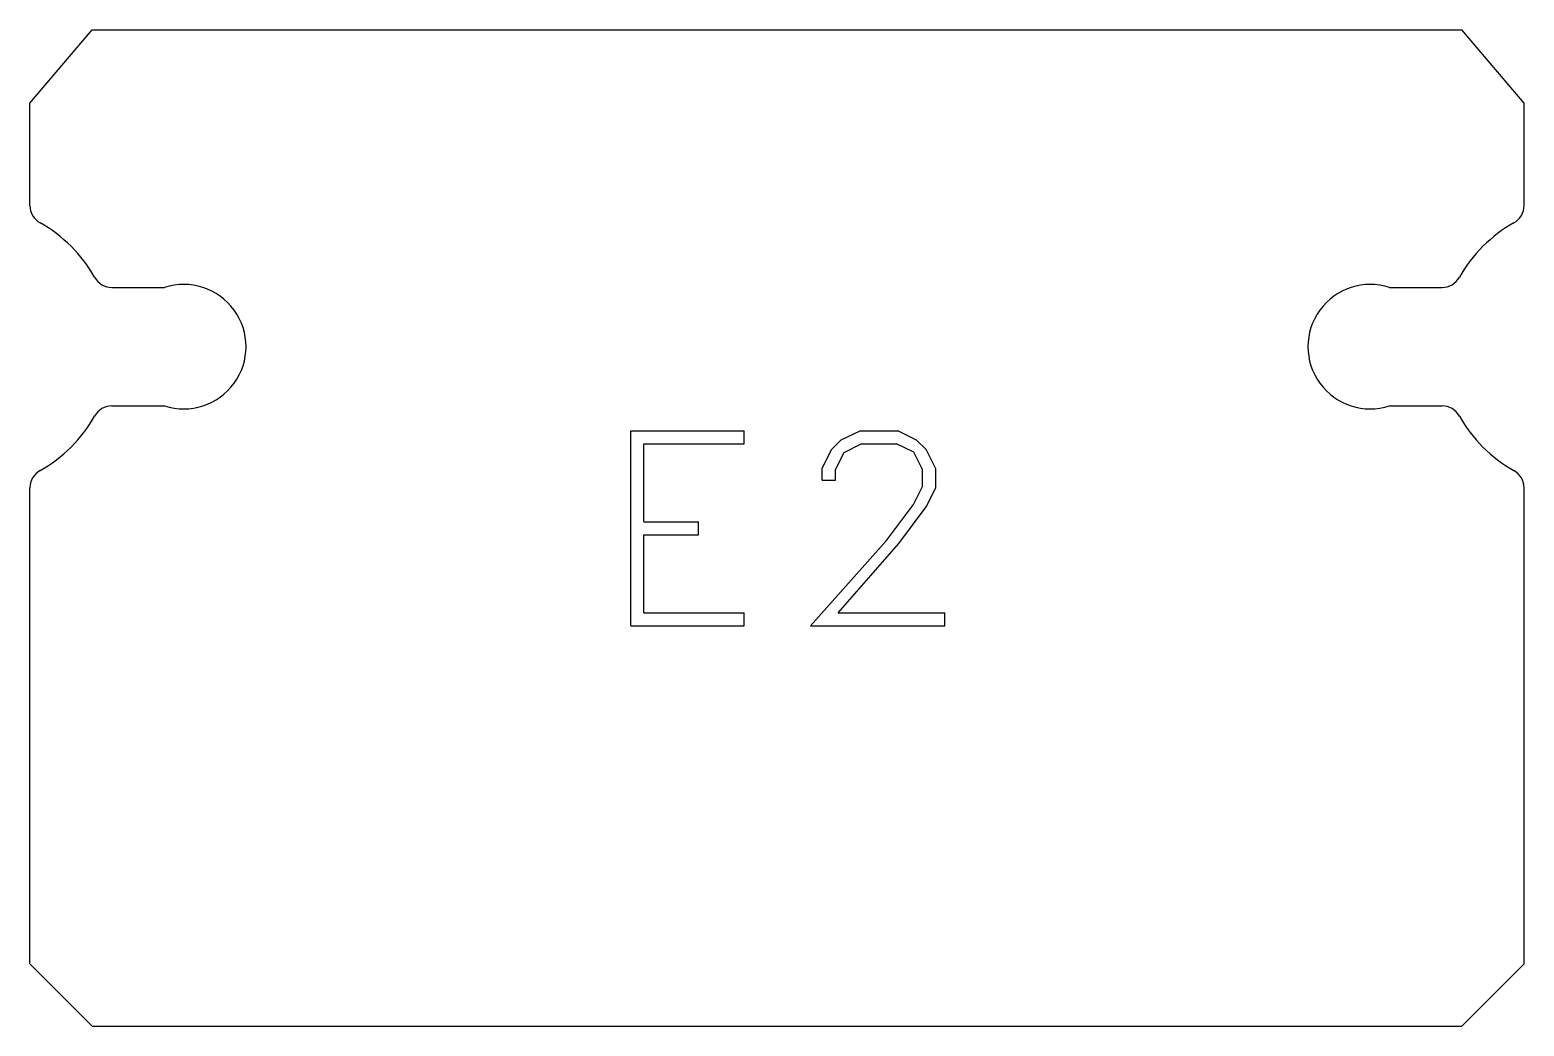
# Model space of a CAD drawing. Extents: x -6 to 6, y 0 to 8.
import ezdxf

# ---------------------------------------------------------------- set-up
doc = ezdxf.new("R2010")
doc.units = 0
doc.linetypes.add('PHL_THICK', pattern=[0])
doc.layers.add('PROJECTION', color=7, linetype='CONTINUOUS')

msp = doc.modelspace()

# ---------------------------------------------------------------- linework, layer by layer
at = {"layer": 'PROJECTION', "color": 7, "linetype": 'PHL_THICK'}
for p, q in [((-6, 7.41188), (-5.5, 8)), ((-5.5, 8), (5.5, 8)), ((6, 7.41188), (5.5, 8)), ((-6, 6.590141), (-6, 7.41188)), ((6, 6.590141), (6, 7.41188)), ((-5.341105, 5.931261), (-4.91938, 5.931261)), ((4.91938, 5.931261), (5.341105, 5.931261)), ((-5.341105, 4.98062), (-4.91938, 4.98062)), ((4.91938, 4.98062), (5.341105, 4.98062)), ((-1.174133, 4.7816), (-0.264163, 4.7816)), ((-1.174133, 3.2136), (-1.174133, 4.7816)), ((-0.264163, 4.677067), (-0.264163, 4.7816)), ((0.437612, 4.6311), (0.515195, 4.707167)), ((0.515195, 4.707167), (0.66832, 4.7816)), ((0.66832, 4.7816), (0.969466, 4.7816)), ((1.12157, 4.706), (0.969466, 4.7816)), ((1.199154, 4.629467), (1.12157, 4.706)), ((-1.0696, 4.677067), (-0.264163, 4.677067)), ((-1.0696, 4.049867), (-1.0696, 4.677067)), ((0.363091, 4.478034), (0.437612, 4.6311)), ((0.469258, 4.469867), (0.538674, 4.607533)), ((0.538674, 4.607533), (0.676487, 4.677067)), ((0.676487, 4.677067), (0.960278, 4.677067)), ((1.099111, 4.607767), (0.960278, 4.677067)), ((1.167508, 4.469867), (1.099111, 4.607767)), ((1.274695, 4.4764), (1.199154, 4.629467)), ((0.363091, 4.384), (0.363091, 4.478034)), ((0.469258, 4.384), (0.469258, 4.469867)), ((1.167508, 4.3322), (1.167508, 4.469867)), ((1.274695, 4.321234), (1.274695, 4.4764)), ((-6, 0.5), (-6, 4.32174)), ((0.363091, 4.384), (0.469258, 4.384)), ((1.09707, 4.189167), (1.167508, 4.3322)), ((1.199154, 4.1712), (1.274695, 4.321234)), ((6, 0.5), (6, 4.32174)), ((0.879633, 3.899367), (1.09707, 4.189167)), ((0.977633, 3.876267), (1.199154, 4.1712)), ((-1.0696, 4.049867), (-0.630642, 4.049867)), ((-0.630642, 3.945333), (-0.630642, 4.049867)), ((-1.0696, 3.945333), (-0.630642, 3.945333)), ((-1.0696, 3.318133), (-1.0696, 3.945333)), ((0.269174, 3.2136), (0.879633, 3.899367)), ((0.490695, 3.318133), (0.977633, 3.876267)), ((-1.0696, 3.318133), (-0.264163, 3.318133)), ((-0.264163, 3.2136), (-0.264163, 3.318133)), ((0.490695, 3.318133), (1.347174, 3.318133)), ((1.347174, 3.2136), (1.347174, 3.318133)), ((-1.174133, 3.2136), (-0.264163, 3.2136)), ((0.269174, 3.2136), (1.347174, 3.2136)), ((-5.5, 0), (-6, 0.5)), ((5.5, 0), (6, 0.5)), ((-5.5, 0), (5.5, 0))]:
    msp.add_line(p, q, dxfattribs=at)
for centre, radius, start, end in [((-5.84, 6.590141), 0.16, 180.0000786, 240.7460099), ((5.84, 6.590141), 0.16, 299.2539901, 359.9999214), ((-6.475287, 5.455941), 1.14, 29.2556864, 60.7459881), ((6.475287, 5.455941), 1.14, 119.2540145, 150.744311), ((-5.341105, 6.091261), 0.16, 209.2557039, 269.9999351), ((5.341105, 6.091261), 0.16, 270.0000649, 330.7442961), ((-4.764233, 5.455941), 0.5, 251.9230215, 108.0769754), ((4.764233, 5.455941), 0.5, 71.9230246, 288.0769785), ((-5.341105, 4.82062), 0.16, 90.0000649, 150.744269), ((5.341105, 4.82062), 0.16, 29.255731, 89.9999351), ((-6.475287, 5.455941), 1.14, 299.2540166, 330.7443149), ((6.475287, 5.455941), 1.14, 209.2556826, 240.745986), ((-5.84, 4.32174), 0.16, 119.2539749, 180.0000611), ((5.84, 4.32174), 0.16, 359.9999389, 60.7460251)]:
    msp.add_arc(centre, radius, start, end, dxfattribs=at)

doc.saveas('drawing.dxf')
